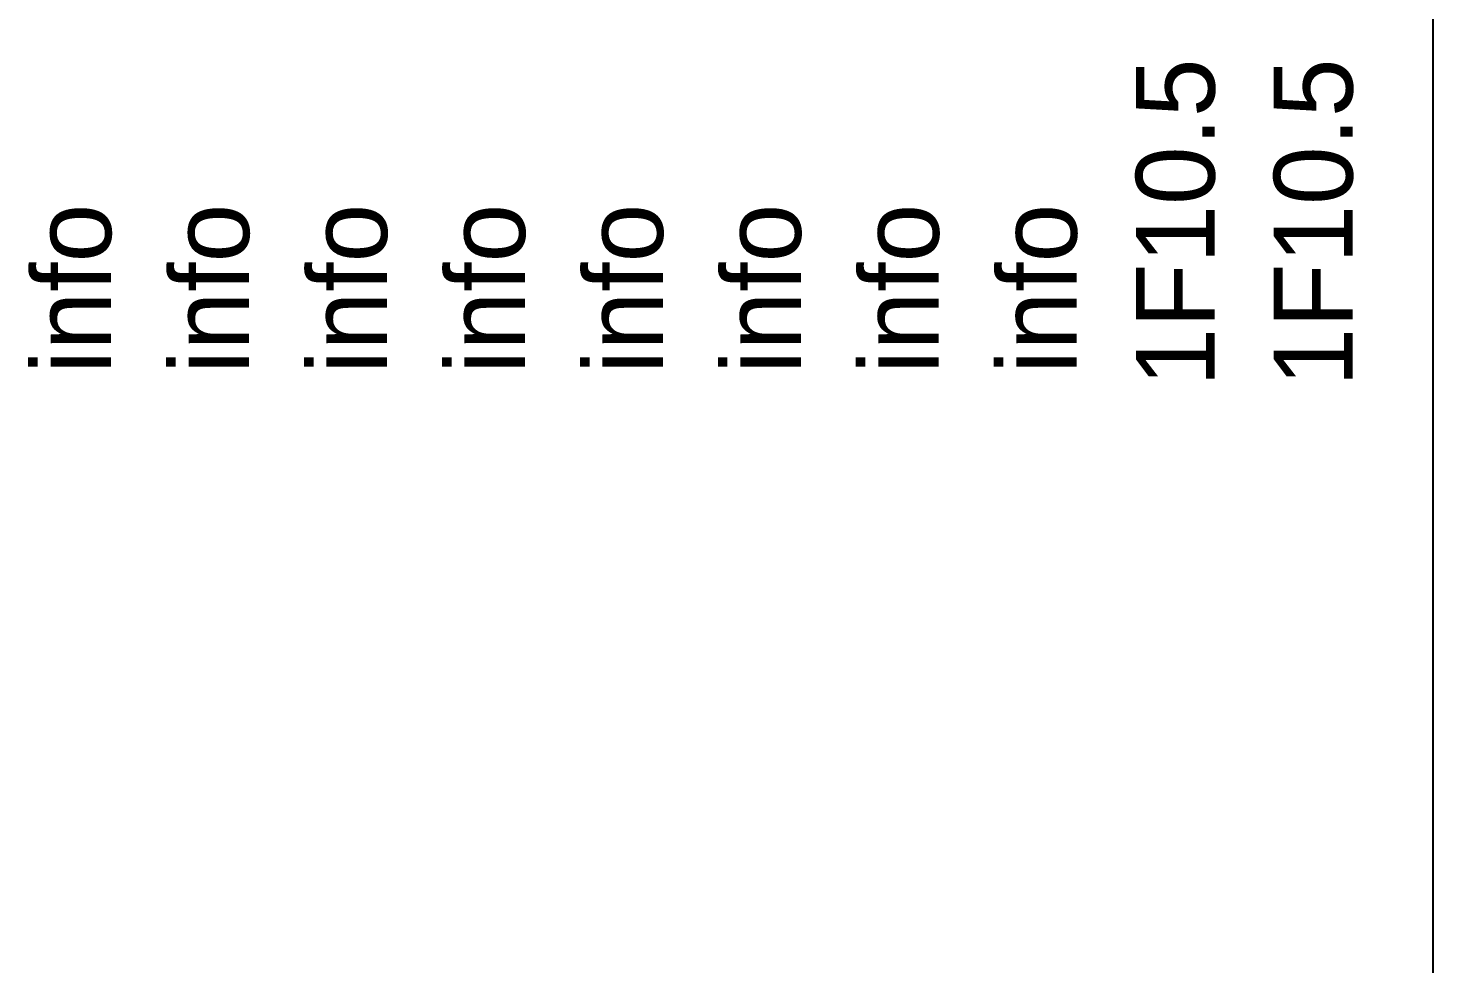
# Model space of a CAD drawing. Header units: millimetres. Extents: x 2151 to 5908, y -441 to 3322.
# Drawn here: x 3778.7 to 3850, y 1838.6 to 1886.1 of the extents above; entities that cross this region are included whole.
import ezdxf

# ---------------------------------------------------------------- set-up
doc = ezdxf.new("R2010")
doc.units = ezdxf.units.MM
doc.styles.add('CP_SIGNAL', font='cp_simplex.shx')

msp = doc.modelspace()

# ---------------------------------------------------------------- linework, layer by layer
at = {"color": 1}
msp.add_lwpolyline([(3850.005, 2248.431), (3850.005, 563.431)], dxfattribs=at)

# ---------------------------------------------------------------- texts
at = {"char_height": 4, "width": 50, "attachment_point": 1, "rotation": 90, "style": 'CP_SIGNAL'}
for s, insert in [('\\pxi0,l1,r0.5,qr;1F10.5', (3834.932, 1836.54)), ('\\pxi0,l1,r0.5,qr;1F10.5', (3841.932, 1836.54)), ('\\pxi0,l1,r0.5,ql;^I^Iinfo', (3778.932, 1836.54)), ('\\pxi0,l1,r0.5,ql;^I^Iinfo', (3785.932, 1836.54)), ('\\pxi0,l1,r0.5,ql;^I^Iinfo', (3792.932, 1836.54)), ('\\pxi0,l1,r0.5,ql;^I^Iinfo', (3799.932, 1836.54)), ('\\pxi0,l1,r0.5,ql;^I^Iinfo', (3806.932, 1836.54)), ('\\pxi0,l1,r0.5,ql;^I^Iinfo', (3813.932, 1836.54)), ('\\pxi0,l1,r0.5,ql;^I^Iinfo', (3820.932, 1836.54)), ('\\pxi0,l1,r0.5,ql;^I^Iinfo', (3827.932, 1836.54))]:
    msp.add_mtext(s, dxfattribs=dict(at, insert=insert))

doc.saveas('drawing.dxf')
